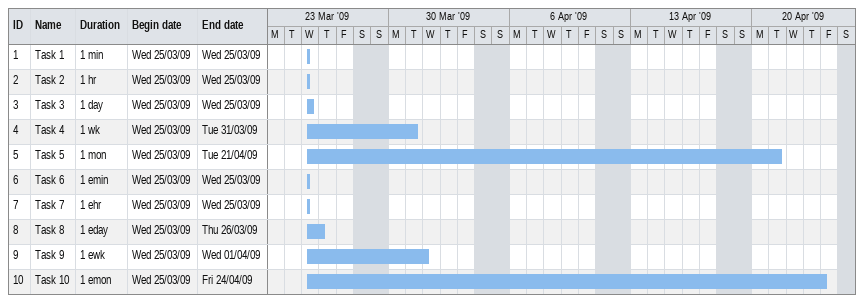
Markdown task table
| ID | Task | Duration | Start | Finish |
|---|---|---|---|---|
| 1 | Task 1 | 1min | 2009-03-25 | 2009-03-25 |
| 2 | Task 2 | 1h | 2009-03-25 | 2009-03-25 |
| 3 | Task 3 | 1d | 2009-03-25 | 2009-03-25 |
| 4 | Task 4 | 1w | 2009-03-25 | 2009-03-31 |
| 5 | Task 5 | 1mo | 2009-03-25 | 2009-04-21 |
| 6 | Task 6 | 1emin | 2009-03-25 | 2009-03-25 |
| 7 | Task 7 | 1eh | 2009-03-25 | 2009-03-25 |
| 8 | Task 8 | 1ed | 2009-03-25 | 2009-03-26 |
| 9 | Task 9 | 1ew | 2009-03-25 | 2009-04-01 |
| 10 | Task 10 | 1emo | 2009-03-25 | 2009-04-24 |
